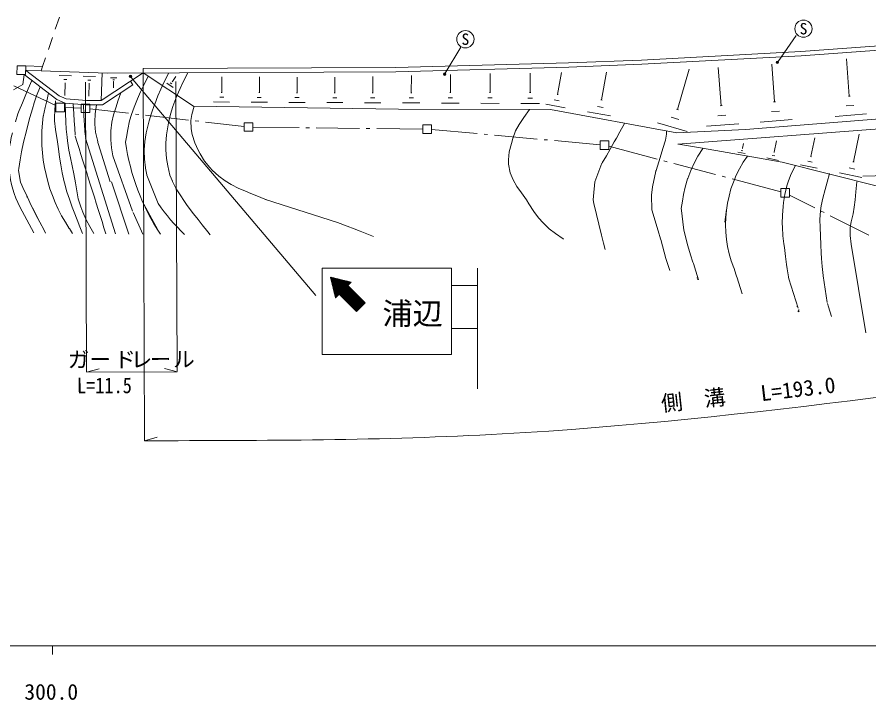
# Model space of a CAD drawing. Units: millimetres, scale not verified. Extents: x 40000 to 680000, y 20000 to 380000.
# Drawn here: x 363878 to 462694, y 198715 to 277974 of the extents above; entities that cross this region are included whole.
import ezdxf
from ezdxf.enums import TextEntityAlignment as Align

# ---------------------------------------------------------------- set-up
doc = ezdxf.new("R2010")
doc.units = ezdxf.units.MM
doc.header["$LTSCALE"] = 1000
for name, color, linetype, lineweight in [('M-BGD', 7, 'Continuous', 13), ('M-BMK-ROW', 30, 'Continuous', 13), ('M-STR-HTXT', 7, 'Continuous', 13), ('M-STR-STR1', 1, 'Continuous', 13), ('M-STR-STRC', 7, 'Continuous', 13), ('M-TTL-BAND', 7, 'Continuous', 13)]:
    doc.layers.add(name, color=color, linetype=linetype, lineweight=lineweight)
doc.styles.add('ＭＳ ゴシック', font='')
doc.styles.get('ＭＳ ゴシック').set_extended_font_data('MS Gothic')

msp = doc.modelspace()

# ---------------------------------------------------------------- linework, layer by layer
at = {"layer": 'M-BGD'}
for p, q in [((454791, 273956), (483993, 276084)), ((454821, 273456), (484033, 275583)), ((436325, 272986), (454791, 273956)), ((427842, 272672), (436325, 272986)), ((436345, 272485), (454821, 273456)), ((460412, 268782), (460079, 273118)), ((363879, 272320), (363850, 271319)), ((364881, 272291), (363879, 272320)), ((364841, 271289), (364881, 272291)), ((364861, 271790), (368748, 268828)), ((378511, 271987), (407833, 272101)), ((378511, 271987), (378511, 271486)), ((407823, 272101), (427842, 272672)), ((407834, 271600), (427863, 272171)), ((427863, 272171), (436345, 272485)), ((440483, 267250), (441833, 271917)), ((445541, 267683), (445198, 272109)), ((451750, 268136), (451417, 272503)), ((363850, 271319), (364841, 271289)), ((364541, 270128), (364691, 271289)), ((364691, 271289), (368498, 268397)), ((366673, 271730), (374385, 271474)), ((368777, 271171), (370179, 271132)), ((371561, 271102), (372963, 271063)), ((373764, 271494), (373635, 268289)), ((373635, 268289), (378511, 271486)), ((374385, 271474), (407834, 271600)), ((374736, 270924), (375447, 270904)), ((378511, 271486), (384351, 267623)), ((379092, 271106), (378582, 270084)), ((381495, 271498), (380955, 270436)), ((381896, 270486), (382297, 271087)), ((383678, 271509), (383158, 270457)), ((387615, 269227), (387624, 271030)), ((391982, 269209), (391991, 271022)), ((396358, 269191), (396367, 271004)), ((400734, 269164), (400744, 270996)), ((405131, 269176), (405150, 271088)), ((409607, 269188), (409616, 271191)), ((414144, 269200), (414153, 271303)), ((418741, 269222), (418750, 271415)), ((423398, 269224), (423406, 271468)), ((426582, 268976), (427042, 271520)), ((431670, 268347), (432249, 271582)), ((363470, 269506), (364541, 270128)), ((365582, 270609), (365172, 269647)), ((366544, 269878), (366144, 268816)), ((369288, 270741), (369648, 270731)), ((369408, 270310), (369498, 270310)), ((369458, 270310), (369419, 268848)), ((372072, 270662), (372432, 270652)), ((372192, 270241), (372282, 270241)), ((372242, 270241), (372203, 268779)), ((373786, 267789), (377310, 270104)), ((374996, 270703), (375176, 270694)), ((375056, 270493), (375106, 270493)), ((375076, 270493), (375057, 269762)), ((377039, 270514), (377310, 270104)), ((378582, 270084), (378211, 269303)), ((380955, 270436), (380545, 269604)), ((381235, 270286), (381977, 269795)), ((381656, 270326), (381846, 270206)), ((381876, 270496), (381916, 270466)), ((383158, 270457), (382788, 269666)), ((364882, 268966), (364492, 268024)), ((365172, 269647), (364882, 268966)), ((366144, 268816), (365864, 268005)), ((367316, 268236), (367516, 269138)), ((368748, 268828), (369589, 268468)), ((375918, 269192), (375568, 268210)), ((378211, 269303), (377861, 268482)), ((380205, 268813), (379845, 267872)), ((380545, 269604), (380205, 268813)), ((382428, 268814), (382308, 268514)), ((382788, 269666), (382428, 268814)), ((387555, 269227), (387675, 269227)), ((391922, 269209), (392042, 269209)), ((396298, 269191), (396418, 269191)), ((400674, 269174), (400795, 269164)), ((405081, 269176), (405191, 269176)), ((409547, 269188), (409667, 269188)), ((414074, 269200), (414204, 269200)), ((418671, 269222), (418811, 269222)), ((423327, 269224), (423468, 269225)), ((426522, 268996), (426652, 268966)), ((460302, 268771), (460532, 268792)), ((364492, 268024), (364132, 267143)), ((365864, 268005), (365654, 267324)), ((367146, 267475), (367316, 268236)), ((368348, 268267), (368248, 267185)), ((368498, 268397), (369469, 267977)), ((369469, 267977), (371883, 267778)), ((369469, 267977), (369500, 266765)), ((369589, 268468), (371923, 268278)), ((370401, 267897), (370471, 266735)), ((371603, 267798), (371623, 266716)), ((371923, 268278), (373635, 268289)), ((375568, 268210), (375368, 267569)), ((377861, 268482), (377461, 267530)), ((379825, 267812), (379474, 266830)), ((379845, 267872), (379825, 267812)), ((382308, 268514), (381958, 267582)), ((386684, 268115), (388537, 268106)), ((387385, 268666), (387846, 268667)), ((391041, 268087), (392914, 268078)), ((391742, 268648), (392212, 268649)), ((395417, 268069), (397280, 268060)), ((396118, 268631), (396589, 268621)), ((399794, 268051), (401666, 268042)), ((400494, 268603), (400965, 268603)), ((404170, 268024), (406093, 268014)), ((404891, 268595), (405372, 268595)), ((408607, 268006), (410589, 267997)), ((409357, 268597), (409848, 268587)), ((413113, 267978), (415156, 267969)), ((413884, 268589), (414395, 268589)), ((417680, 267960), (419793, 267941)), ((418471, 268591), (419001, 268581)), ((422307, 267932), (424480, 267923)), ((423127, 268573), (423668, 268574)), ((425231, 267843), (427464, 267444)), ((426192, 268365), (426743, 268265)), ((431580, 268367), (431750, 268337)), ((451639, 268126), (451870, 268147)), ((364132, 267143), (363982, 266722)), ((365654, 267324), (365364, 266332)), ((366896, 266403), (367146, 267475)), ((368248, 267185), (368228, 266294)), ((371923, 267778), (373786, 267789)), ((373105, 267778), (372935, 266737)), ((375368, 267569), (375078, 266618)), ((377461, 267530), (377141, 266659)), ((379474, 266830), (379195, 265938)), ((381958, 267582), (381678, 266701)), ((384421, 267623), (384141, 266652)), ((384351, 267623), (408116, 267284)), ((408116, 267284), (425772, 267233)), ((423338, 267242), (422668, 266300)), ((425772, 267233), (440395, 264516)), ((430028, 266984), (432722, 266495)), ((431190, 267606), (431861, 267486)), ((440383, 267280), (440594, 267220)), ((445420, 267673), (445661, 267693)), ((448386, 264920), (484017, 267781)), ((451380, 266995), (452301, 267065)), ((460042, 267650), (460953, 267720)), ((363982, 266722), (363692, 265821)), ((365364, 266332), (365144, 265431)), ((368228, 266294), (368239, 265933)), ((368239, 265933), (368339, 264932)), ((369500, 266765), (369530, 265824)), ((369530, 265824), (369581, 264962)), ((370471, 266735), (370512, 265944)), ((370512, 265944), (370562, 265073)), ((371623, 266716), (371664, 265825)), ((371664, 265825), (371684, 265594)), ((372935, 266737), (372885, 265825)), ((372885, 265825), (372895, 265555)), ((375078, 266618), (374888, 265766)), ((376931, 265917), (376731, 264936)), ((377141, 266659), (376931, 265917)), ((379195, 265938), (378955, 264997)), ((381678, 266701), (381428, 265709)), ((384141, 266652), (384052, 265971)), ((384052, 265971), (384072, 264989)), ((422668, 266300), (422137, 265518)), ((439763, 266338), (440624, 266088)), ((440515, 263204), (478540, 266106)), ((445161, 266521), (446102, 266592)), ((450078, 265772), (453773, 266064)), ((458761, 266447), (462416, 266730)), ((365144, 265431), (364934, 264600)), ((368339, 264932), (368490, 263970)), ((369581, 264962), (369682, 264021)), ((370562, 265073), (370613, 264262)), ((371684, 265594), (371754, 264673)), ((372895, 265555), (372986, 264594)), ((374888, 265766), (374769, 264775)), ((376731, 264936), (376572, 264044)), ((378955, 264997), (378855, 264526)), ((381428, 265709), (381278, 264778)), ((384072, 264989), (384193, 264339)), ((422137, 265518), (421707, 264757)), ((434355, 265634), (433815, 264653)), ((438171, 265676), (441616, 264687)), ((440395, 264516), (448386, 264920)), ((443839, 265289), (447595, 265581)), ((364934, 264600), (364684, 263618)), ((368490, 263970), (368530, 263750)), ((369682, 264021), (369742, 263591)), ((371754, 264673), (371845, 263852)), ((371825, 263912), (375285, 252807)), ((372986, 264594), (373197, 263672)), ((374769, 264775), (374759, 263783)), ((376572, 264044), (376462, 263444)), ((378855, 264526), (378685, 263545)), ((381218, 264317), (381139, 263326)), ((381278, 264778), (381218, 264317)), ((384193, 264339), (384493, 263377)), ((421367, 263886), (421217, 263315)), ((421707, 264757), (421367, 263886)), ((433395, 263901), (433155, 263481)), ((433815, 264653), (433395, 263901)), ((439213, 264375), (439083, 263664)), ((439223, 264735), (439213, 264375)), ((455959, 261769), (456418, 263963)), ((460896, 261171), (461566, 264396)), ((364684, 263618), (364475, 262697)), ((368530, 263750), (368681, 262679)), ((369742, 263591), (369903, 262539)), ((373197, 263672), (373307, 263242)), ((373297, 263292), (374691, 258836)), ((374759, 263783), (374759, 263723)), ((374759, 263723), (374840, 262782)), ((378685, 263545), (378625, 262563)), ((381139, 263326), (381149, 262554)), ((384493, 263377), (384894, 262526)), ((421217, 263315), (420977, 262333)), ((433155, 263481), (432674, 262639)), ((439083, 263664), (438803, 262712)), ((440596, 263214), (443380, 262745)), ((448017, 262737), (448137, 263288)), ((451702, 262288), (451972, 263590)), ((364395, 262316), (364225, 261385)), ((364475, 262697), (364395, 262316)), ((368681, 262679), (368811, 261727)), ((369903, 262539), (370073, 261628)), ((374840, 262782), (375000, 261871)), ((375000, 261881), (377257, 255442)), ((378625, 262563), (378625, 262473)), ((378625, 262473), (378656, 261472)), ((381149, 262554), (381210, 261563)), ((384894, 262526), (385115, 262116)), ((385115, 262116), (385636, 261255)), ((420977, 262333), (420878, 261402)), ((432234, 261878), (431734, 261037)), ((432674, 262639), (432234, 261878)), ((438583, 262051), (438303, 261160)), ((438803, 262712), (438583, 262051)), ((443410, 262735), (442860, 261833)), ((443380, 262745), (452624, 261137)), ((447476, 262306), (448347, 262126)), ((447857, 262496), (448077, 262456)), ((447997, 262747), (448047, 262727)), ((451452, 261917), (451783, 261847)), ((451662, 262298), (451742, 262278)), ((364225, 261385), (364075, 260403)), ((368811, 261727), (368942, 260816)), ((370073, 261628), (370264, 260707)), ((378656, 261472), (378777, 260480)), ((381210, 261563), (381360, 260702)), ((385636, 261255), (386227, 260514)), ((420878, 261402), (420898, 260911)), ((420898, 260911), (421069, 259910)), ((431714, 261006), (430903, 258843)), ((438303, 261160), (437993, 260178)), ((442459, 261072), (442019, 260170)), ((442860, 261833), (442459, 261072)), ((450861, 261617), (452213, 261337)), ((452624, 261137), (463672, 258358)), ((455608, 261238), (456089, 261138)), ((455899, 261779), (456019, 261759)), ((460816, 261181), (460976, 261151)), ((364075, 260403), (364035, 260173)), ((364035, 260173), (364296, 258791)), ((368942, 260816), (369113, 259885)), ((370264, 260707), (370465, 259775)), ((378777, 260480), (378777, 260450)), ((378777, 260450), (378917, 259659)), ((381360, 260702), (381601, 259610)), ((386227, 260514), (386518, 260204)), ((386518, 260204), (387269, 259503)), ((421069, 259910), (421410, 259069)), ((437963, 260098), (437594, 258285)), ((437993, 260178), (437953, 260048)), ((442019, 260170), (441669, 259239)), ((454167, 260757), (453676, 259765)), ((454767, 260807), (456690, 260418)), ((460416, 260459), (461067, 260330)), ((369113, 259885), (369334, 258843)), ((370465, 259775), (370655, 258724)), ((378927, 259619), (380241, 256325)), ((381892, 258920), (381591, 259610)), ((381601, 259610), (381611, 259570)), ((381882, 258950), (382313, 258119)), ((387269, 259503), (388011, 258952)), ((388011, 258952), (388712, 258522)), ((421410, 259069), (421861, 258308)), ((441649, 259179), (441359, 258227)), ((441669, 259239), (441649, 259179)), ((453346, 258954), (453166, 258373)), ((453676, 259765), (453346, 258954)), ((458113, 259817), (457833, 258796)), ((459284, 259878), (461879, 259348)), ((461999, 259489), (464853, 259600)), ((364296, 258791), (364717, 257860)), ((369334, 258843), (369364, 258713)), ((369364, 258713), (369645, 257692)), ((370655, 258724), (370806, 257793)), ((374822, 258856), (376857, 252788)), ((382313, 258119), (382483, 257788)), ((388712, 258522), (389614, 258062)), ((389614, 258062), (390495, 257712)), ((421861, 258308), (422402, 257557)), ((430893, 258843), (430734, 257180)), ((430903, 258843), (430893, 258843)), ((437594, 258285), (437474, 257304)), ((441359, 258227), (441179, 257386)), ((453166, 258373), (452926, 257381)), ((457613, 257944), (457353, 256963)), ((457833, 258796), (457613, 257944)), ((461278, 258857), (461178, 257676)), ((364717, 257860), (364958, 257329)), ((364958, 257329), (365068, 257029)), ((364958, 257329), (365369, 256438)), ((369645, 257692), (369945, 256821)), ((370806, 257793), (370987, 256891)), ((382483, 257788), (383606, 256096)), ((390495, 257712), (390816, 257582)), ((390816, 257582), (391677, 257222)), ((391677, 257222), (392629, 256842)), ((422402, 257557), (422973, 256746)), ((430734, 257180), (430694, 256760)), ((437474, 257304), (437515, 255591)), ((441179, 257386), (441079, 256594)), ((452926, 257381), (452787, 256450)), ((457353, 256963), (457143, 256051)), ((461178, 257676), (461099, 256774)), ((364207, 255957), (365821, 252923)), ((365369, 256438), (365670, 255807)), ((369945, 256821), (370286, 255920)), ((370987, 256891), (371258, 255960)), ((371258, 255960), (371498, 255339)), ((378368, 256695), (380453, 252850)), ((383606, 256096), (384357, 255145)), ((392629, 256842), (392759, 256782)), ((392689, 256812), (401042, 254132)), ((422973, 256746), (423254, 256285)), ((423254, 256285), (423805, 255414)), ((430694, 256760), (430775, 256329)), ((430775, 256329), (431678, 252674)), ((441079, 256594), (440910, 255753)), ((452737, 255979), (452657, 254968)), ((452787, 256450), (452737, 255979)), ((457143, 256051), (457063, 255491)), ((461099, 256774), (460979, 255903)), ((365670, 255817), (366311, 254546)), ((365670, 255807), (366111, 254926)), ((370286, 255920), (370497, 255339)), ((370497, 255339), (370838, 254438)), ((371498, 255339), (371899, 254438)), ((377337, 255302), (378460, 252779)), ((384357, 255145), (384868, 254484)), ((423805, 255414), (424376, 254684)), ((437515, 255591), (438247, 253168)), ((440900, 255833), (441221, 253250)), ((446177, 255656), (445988, 254173)), ((452657, 254968), (452638, 254016)), ((457063, 255491), (457014, 254459)), ((460849, 255152), (460619, 254200)), ((460979, 255903), (460849, 255152)), ((366111, 254926), (366512, 254165)), ((366512, 254165), (367013, 253234)), ((370838, 254438), (371159, 253607)), ((371899, 254438), (372310, 253647)), ((384868, 254484), (385349, 253874)), ((401042, 254132), (402184, 253702)), ((424376, 254684), (424907, 254093)), ((424907, 254093), (425618, 253402)), ((452638, 254016), (452648, 253586)), ((457014, 254459), (457044, 253538)), ((460619, 254200), (460509, 253559)), ((367013, 253234), (367193, 252904)), ((369947, 253436), (370298, 252865)), ((371159, 253607), (371459, 252856)), ((372310, 253647), (372801, 252836)), ((385349, 253874), (385991, 253043)), ((385991, 253043), (386271, 252683)), ((402184, 253702), (402965, 253392)), ((402965, 253392), (403696, 253111)), ((403696, 253111), (404628, 252751)), ((425618, 253402), (426320, 252862)), ((438247, 253178), (438518, 252247)), ((441221, 253250), (441683, 251407)), ((452648, 253586), (452718, 252574)), ((457044, 253538), (457085, 252576)), ((460509, 253559), (460500, 252618)), ((404628, 252751), (405229, 252521)), ((426320, 252862), (427231, 252241)), ((427231, 252241), (427271, 252211)), ((431688, 252654), (431918, 251713)), ((438518, 252247), (438558, 252117)), ((438548, 252157), (439120, 249964)), ((452718, 252574), (452839, 251633)), ((457085, 252576), (457115, 251545)), ((460500, 252618), (460640, 251607)), ((431918, 251713), (432099, 251012)), ((441673, 251417), (442004, 250376)), ((452839, 251633), (452889, 251212)), ((452889, 251212), (453000, 250201)), ((457115, 251545), (457166, 250613)), ((460640, 251607), (462338, 241312)), ((442004, 250376), (442275, 249525)), ((453000, 250201), (453131, 249260)), ((457166, 250613), (457206, 249963)), ((439120, 249964), (439581, 248552)), ((442275, 249525), (442325, 249365)), ((442325, 249365), (442606, 248483)), ((453131, 249260), (453211, 248759)), ((457206, 249963), (457277, 249031)), ((457277, 249031), (457377, 247990)), ((442606, 248483), (442927, 247482)), ((447002, 248906), (447293, 248005)), ((453211, 248759), (453372, 247828)), ((442716, 247692), (442766, 247702)), ((442776, 247542), (442826, 247552)), ((447293, 248005), (447363, 247775)), ((447353, 247805), (447995, 245852)), ((453372, 247828), (453412, 247567)), ((453412, 247577), (454485, 244203)), ((457377, 247990), (457387, 247920)), ((457377, 247930), (457860, 244855)), ((454345, 244383), (454445, 244333)), ((457880, 244735), (458010, 244355)), ((458010, 244355), (458351, 243233)), ((454425, 243862), (454585, 243772)), ((454545, 244013), (454525, 243762))]:
    msp.add_line(p, q, dxfattribs=at)
for centre, radius, start, end in [((385725, 263979), 18978, 172.35721, 213.73824), ((374760, 261350), 11847, 164.36219, 207.08387), ((2136290, 813170), 1849052, 197.27325, 197.64067), ((402087, 267051), 25878, 188.01244, 213.52876), ((459758, 253900), 13700, 144.60735, 201.6115), ((401895, 271588), 26489, 215.17927, 225.41375)]:
    msp.add_arc(centre, radius, start, end, dxfattribs=at)
at = {"layer": 'M-BMK-ROW'}
for p, q in [((368378, 267716), (363500, 269997)), ((368378, 267986), (369379, 267987)), ((368378, 266985), (368378, 267986)), ((369379, 267987), (369380, 266985)), ((371333, 266876), (371332, 267878)), ((371332, 267878), (372334, 267878)), ((372334, 267878), (372334, 266877)), ((369380, 266985), (368378, 266985)), ((371332, 267397), (369379, 267466)), ((372334, 266877), (371333, 266876)), ((376806, 266806), (372334, 267317)), ((377999, 266670), (377601, 266715)), ((383761, 266011), (378794, 266579)), ((384953, 265875), (384556, 265920)), ((390221, 265273), (385748, 265784)), ((390221, 265713), (391222, 265714)), ((390221, 264712), (390221, 265713)), ((391222, 265714), (391223, 264712)), ((396592, 265138), (391222, 265203)), ((397792, 265123), (397392, 265128)), ((403592, 265052), (398592, 265113)), ((404792, 265038), (404392, 265042)), ((410961, 264962), (405592, 265028)), ((410962, 264452), (410961, 265453)), ((410961, 265453), (411963, 265453)), ((411963, 265453), (411963, 264452)), ((417251, 264438), (411963, 264913)), ((391223, 264712), (390221, 264712)), ((411963, 264452), (410962, 264452)), ((418446, 264331), (418047, 264367)), ((424223, 263813), (419243, 264260)), ((425418, 263705), (425019, 263741)), ((431502, 263159), (426215, 263634)), ((431502, 263610), (432504, 263611)), ((431503, 262609), (431502, 263610)), ((432504, 263611), (432504, 262609)), ((438135, 261488), (432504, 262980)), ((432504, 262609), (431503, 262609)), ((439295, 261181), (438908, 261283)), ((444901, 259695), (440068, 260976)), ((446061, 259388), (445675, 259491)), ((452466, 257692), (446835, 259183)), ((452465, 258062), (453467, 258063)), ((452466, 257061), (452465, 258062)), ((453467, 258063), (453467, 257061)), ((453467, 257061), (452466, 257061)), ((456419, 255811), (453467, 257301)), ((457490, 255270), (457133, 255450)), ((462667, 252655), (458204, 254909))]:
    msp.add_line(p, q, dxfattribs=at)
at = {"layer": 'M-STR-HTXT'}
for p, q in [((378511, 271486), (378672, 228804)), ((371948, 236792), (371822, 270411)), ((382433, 236838), (382297, 270497)), ((380981, 237187), (382433, 236797)), ((371948, 236762), (373400, 237154)), ((371948, 236762), (382433, 236797)), ((378672, 228804), (380123, 229205))]:
    msp.add_line(p, q, dxfattribs=at)
msp.add_open_spline([(378672, 228804), (392517, 228817), (406363, 228830), (420156, 229589), (448925, 231174), (477465, 236007), (506186, 238996), (520061, 240440), (533978, 241454), (547753, 243482), (558272, 245030), (568708, 247170), (579145, 249310)], degree=3, knots=[0, 0, 0, 0, 1, 1, 1, 2, 2, 2, 3, 3, 3, 4, 4, 4, 4], dxfattribs=at)
at = {"layer": 'M-STR-STR1'}
for p, q in [((368797, 277974), (368314, 276554)), ((367992, 275607), (367509, 274187)), ((367187, 273240), (366842, 272226)), ((364861, 271790), (366673, 271730)), ((364877, 272292), (366842, 272226)), ((366842, 272226), (366673, 271730))]:
    msp.add_line(p, q, dxfattribs=at)
at = {"layer": 'M-STR-STRC'}
for p, q in [((452148, 272824), (454239, 275819)), ((413552, 271473), (415343, 274478)), ((452028, 272663), (452098, 272733)), ((376999, 271045), (377069, 271115)), ((377129, 270965), (398532, 245668)), ((413442, 271303), (413512, 271373)), ((399252, 248823), (414274, 248830)), ((399257, 238808), (399252, 248823)), ((414274, 248830), (414279, 238816)), ((417278, 248832), (417285, 234811)), ((400224, 247792), (400826, 245389)), ((400224, 247792), (402628, 247192)), ((400226, 247785), (400231, 247790)), ((403688, 244245), (400252, 247681)), ((400254, 247671), (400345, 247762)), ((400282, 247558), (400458, 247734)), ((403617, 244175), (400299, 247492)), ((403758, 244316), (400302, 247773)), ((400311, 247445), (400571, 247705)), ((400339, 247332), (400684, 247677)), ((403546, 244104), (400346, 247304)), ((400367, 247219), (400797, 247649)), ((403475, 244033), (400394, 247115)), ((400396, 247106), (400911, 247621)), ((400424, 246993), (401024, 247593)), ((400452, 246880), (401137, 247564)), ((400481, 246767), (401250, 247536)), ((403829, 244387), (400490, 247726)), ((400509, 246654), (401363, 247508)), ((400537, 246541), (401476, 247480)), ((400566, 246427), (401590, 247451)), ((400594, 246314), (401703, 247423)), ((400622, 246201), (401816, 247395)), ((400651, 246088), (401929, 247367)), ((403900, 244458), (400678, 247679)), ((400679, 245975), (402042, 247338)), ((400707, 245862), (402156, 247310)), ((400736, 245749), (402269, 247282)), ((400764, 245636), (402382, 247254)), ((400792, 245523), (402495, 247225)), ((400821, 245410), (402608, 247197)), ((403970, 244528), (400867, 247632)), ((404041, 244599), (401055, 247585)), ((404112, 244670), (401244, 247538)), ((404182, 244741), (401432, 247491)), ((404253, 244811), (401621, 247444)), ((402321, 246885), (401809, 247397)), ((402391, 246956), (401997, 247350)), ((402462, 247026), (402186, 247303)), ((402628, 247192), (402257, 246822)), ((402533, 247097), (402374, 247256)), ((402603, 247168), (402563, 247209)), ((403405, 243962), (400441, 246926)), ((403334, 243892), (400488, 246738)), ((403263, 243821), (400535, 246549)), ((401190, 245753), (400583, 246360)), ((401119, 245682), (400630, 246172)), ((401314, 245762), (402316, 246763)), ((401385, 245691), (402387, 246693)), ((401456, 245620), (402457, 246622)), ((401527, 245550), (402528, 246551)), ((401597, 245479), (402599, 246481)), ((401668, 245408), (402670, 246410)), ((401739, 245338), (402740, 246339)), ((401810, 245267), (402811, 246269)), ((401880, 245196), (402882, 246198)), ((401951, 245126), (402952, 246127)), ((402022, 245055), (403023, 246056)), ((404261, 244820), (402257, 246822)), ((414275, 246827), (417279, 246829)), ((401048, 245612), (400677, 245983)), ((400978, 245541), (400724, 245794)), ((400907, 245470), (400772, 245605)), ((400836, 245399), (400819, 245417)), ((401256, 245820), (400826, 245389)), ((403260, 243818), (401256, 245820)), ((402093, 244984), (403094, 245986)), ((402163, 244914), (403165, 245915)), ((402234, 244843), (403235, 245844)), ((402305, 244772), (403306, 245774)), ((402375, 244702), (403377, 245703)), ((402446, 244631), (403448, 245632)), ((402517, 244560), (403518, 245562)), ((402588, 244490), (403589, 245491)), ((402658, 244419), (403660, 245420)), ((402729, 244348), (403731, 245350)), ((402800, 244278), (403801, 245279)), ((402871, 244207), (403872, 245208)), ((402941, 244136), (403943, 245138)), ((403012, 244066), (404014, 245067)), ((403083, 243995), (404084, 244996)), ((403154, 243924), (404155, 244926)), ((403224, 243854), (404226, 244855)), ((403260, 243818), (404261, 244820)), ((414277, 241820), (417282, 241821)), ((414279, 238816), (399257, 238808))]:
    msp.add_line(p, q, dxfattribs=at)
for centre, radius in [((455100, 276620), 1002), ((415884, 275400), 1002), ((452058, 272703), 140), ((452058, 272703), 110), ((452058, 272703), 80.1), ((452058, 272703), 50.1), ((452058, 272703), 20), ((377039, 271085), 140), ((377039, 271085), 110), ((377039, 271085), 80.1), ((377039, 271085), 50.1), ((377039, 271085), 20), ((413472, 271343), 140), ((413472, 271343), 110), ((413472, 271343), 80.1), ((413472, 271343), 50.1), ((413472, 271343), 20)]:
    msp.add_circle(centre, radius, dxfattribs=at)
at = {"layer": 'M-TTL-BAND'}
for p, q in [((40000, 205000), (579000, 205000)), ((368000, 205000), (368000, 204000))]:
    msp.add_line(p, q, dxfattribs=at)

# ---------------------------------------------------------------- texts
at = {"layer": 'M-STR-HTXT', "style": 'ＭＳ ゴシック'}
for s, rotation, p in [('ガ', 0.218, (369755, 236751)), ('ド', 0.218, (375153, 236774)), ('レ', 0.218, (377075, 236775)), ('ル', 0.218, (382003, 236797)), ('ー', 0.218, (372288, 236763)), ('ー', 0.218, (379279, 236786)), ('L=193.0', 6.702, (450295, 232840)), ('側\u3000溝', 6.331, (438752, 231651))]:
    msp.add_text(s, height=1833, rotation=rotation, dxfattribs=at).set_placement(p, align=Align.BOTTOM_LEFT)
at = {"layer": 'M-STR-HTXT', "style": 'ＭＳ ゴシック', "width": 0.85}
msp.add_text('L=11.5', height=1833, rotation=0.218, dxfattribs=at).set_placement((370838, 233747), align=Align.BOTTOM_LEFT)
at = {"layer": 'M-STR-STRC', "style": 'ＭＳ ゴシック'}
for s, height, p in [('S', 1320, (455100, 276620)), ('S', 1320, (415884, 275400)), ('浦辺', 2566, (409765, 243568))]:
    msp.add_text(s, height=height, rotation=0.028, dxfattribs=at).set_placement(p, align=Align.MIDDLE_CENTER)
at = {"layer": 'M-TTL-BAND', "style": 'ＭＳ ゴシック'}
msp.add_text('300.0', height=1833, dxfattribs=at).set_placement((367844, 198195), align=Align.BOTTOM_CENTER)

doc.saveas('drawing.dxf')
